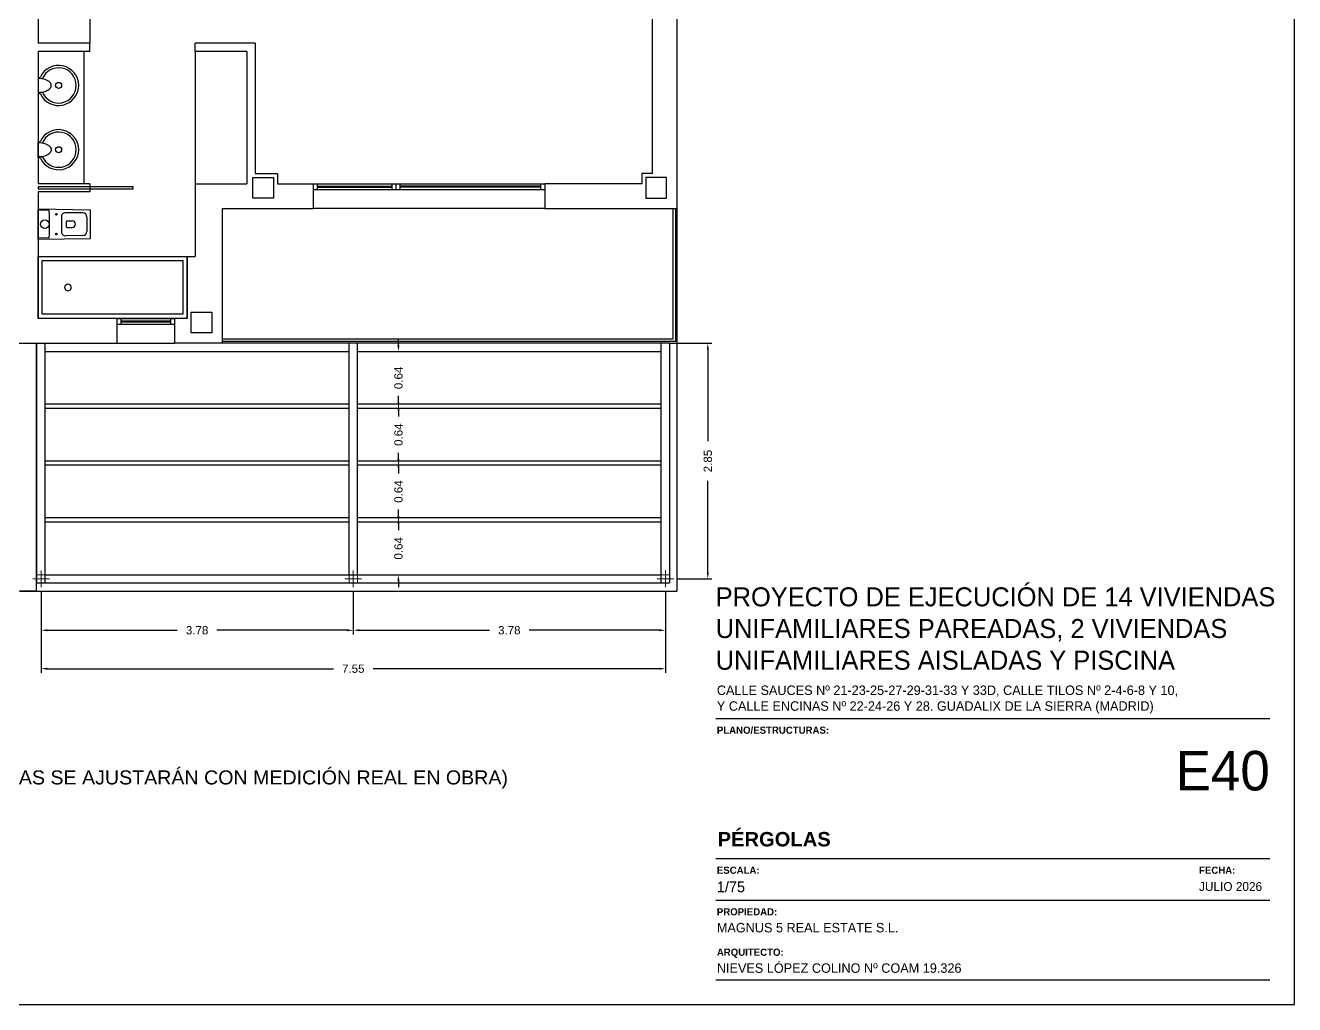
# Model space of a CAD drawing. Extents: x 2455 to 9764, y -806 to 181.
# Drawn here: x 4727.06 to 4742.41, y -667.98 to -656.14 of the extents above; entities that cross this region are included whole.
import ezdxf

# ---------------------------------------------------------------- set-up
doc = ezdxf.new("R2010")
doc.units = 0
doc.header["$LTSCALE"] = 0.2
doc.header["$MEASUREMENT"] = 0
doc.linetypes.add('CONTINUA', pattern=[0])
doc.layers.add('01_cartela', color=6, linetype='CONTINUOUS', plot=False)
for name, color, linetype in [('01_cotas', 4, 'CONTINUOUS'), ('01_mono PRIMERA', 2, 'CONTINUOUS'), ('01_texto cartela', 4, 'CONTINUOUS'), ('01_textos', 7, 'CONTINUOUS')]:
    doc.layers.add(name, color=color, linetype=linetype)
doc.layers.add('VIG_CARAS', color=5, linetype='CONTINUOUS', lineweight=9)
doc.styles.add('Century Gothic', font='', dxfattribs={"height": 2})
doc.styles.add('Century Gothic_3', font='', dxfattribs={"height": 4.5})
doc.styles.add('Century Gothic_6', font='', dxfattribs={"height": 11})
doc.styles.add('Estilo1', font='swissel.ttf')
doc.styles.add('NIEVES3', font='swisseb.ttf')
doc.styles.add('ROMANS', font='romans')
doc.styles.get('Century Gothic').set_extended_font_data('Century Gothic')
doc.styles.get('Century Gothic_3').set_extended_font_data('Century Gothic')
doc.styles.get('Century Gothic_6').set_extended_font_data('Century Gothic')
doc.dimstyles.new('DECIMAL-50', dxfattribs={"dimtxt": 0.08, "dimasz": 0.15, "dimexe": 0.05, "dimexo": 0.05, "dimgap": 0.09, "dimtad": 0, "dimzin": 0, "dimdsep": 46, "dimtxsty": 'ROMANS', "dimblk": 'DOTSMALL', "dimcen": 0.09, "dimclrt": 7, "dimadec": 0, "dimazin": 0, "dimtfac": 1.38, "dimtix": 1, "dimtofl": 0, "dimtmove": 2, "dimatfit": 3, "dimldrblk": 'OBLIQUE', "dimfxl": 1, "dimtolj": 1, "dimtzin": 0, "dimarcsym": 0})

# ---------------------------------------------------------------- blocks, each defined once
blk = doc.blocks.new('*D1133')
at = {"layer": '01_cotas', "color": 0, "linetype": 'CONTINUA', "lineweight": -2, "transparency": 16777216}
for p, q in [((4727.25, -662.984), (4727.25, -663.506)), ((4731.025, -662.984), (4731.025, -663.506))]:
    blk.add_line(p, q, dxfattribs=at)
at = {"layer": '01_cotas', "color": 0, "lineweight": -2, "transparency": 16777216}
for p, q in [((4727.325, -663.456), (4728.897, -663.456)), ((4730.95, -663.456), (4729.377, -663.456))]:
    blk.add_line(p, q, dxfattribs=at)
at = {"layer": '01_cotas', "color": 0, "transparency": 16777216}
for points in [[(4727.325, -663.443), (4727.325, -663.468), (4727.25, -663.456)], [(4730.95, -663.443), (4730.95, -663.468), (4731.025, -663.456)]]:
    blk.add_solid(points, dxfattribs=at)
at = {"layer": '01_cotas', "color": 7, "transparency": 16777216, "insert": (4729.137, -663.456), "char_height": 0.1, "attachment_point": 5, "style": 'Estilo1'}
blk.add_mtext('\\A1;3.78', dxfattribs=at)
blk = doc.blocks.new('*D1134')
at = {"layer": '01_cotas', "color": 0, "linetype": 'CONTINUA', "lineweight": -2, "transparency": 16777216}
for p, q in [((4731.025, -662.984), (4731.025, -663.506)), ((4734.8, -662.984), (4734.8, -663.506))]:
    blk.add_line(p, q, dxfattribs=at)
at = {"layer": '01_cotas', "color": 0, "lineweight": -2, "transparency": 16777216}
for p, q in [((4731.1, -663.456), (4732.672, -663.456)), ((4734.725, -663.456), (4733.153, -663.456))]:
    blk.add_line(p, q, dxfattribs=at)
at = {"layer": '01_cotas', "color": 0, "transparency": 16777216}
for points in [[(4731.1, -663.443), (4731.1, -663.468), (4731.025, -663.456)], [(4734.725, -663.443), (4734.725, -663.468), (4734.8, -663.456)]]:
    blk.add_solid(points, dxfattribs=at)
at = {"layer": '01_cotas', "color": 7, "transparency": 16777216, "insert": (4732.912, -663.456), "char_height": 0.1, "attachment_point": 5, "style": 'Estilo1'}
blk.add_mtext('\\A1;3.78', dxfattribs=at)
blk = doc.blocks.new('*D1135')
at = {"layer": '01_cotas', "color": 0, "linetype": 'CONTINUA', "lineweight": -2, "transparency": 16777216}
for p, q in [((4734.9, -659.984), (4735.363, -659.984)), ((4734.95, -662.834), (4735.363, -662.834))]:
    blk.add_line(p, q, dxfattribs=at)
at = {"layer": '01_cotas', "color": 0, "lineweight": -2, "transparency": 16777216}
for p, q in [((4735.313, -660.059), (4735.313, -661.169)), ((4735.313, -662.759), (4735.313, -661.649))]:
    blk.add_line(p, q, dxfattribs=at)
at = {"layer": '01_cotas', "color": 0, "transparency": 16777216}
for points in [[(4735.3, -660.059), (4735.325, -660.059), (4735.313, -659.984)], [(4735.3, -662.759), (4735.325, -662.759), (4735.313, -662.834)]]:
    blk.add_solid(points, dxfattribs=at)
at = {"layer": '01_cotas', "color": 7, "transparency": 16777216, "insert": (4735.313, -661.409), "char_height": 0.1, "attachment_point": 5, "rotation": 90, "style": 'Estilo1'}
blk.add_mtext('\\A1;2.85', dxfattribs=at)
blk = doc.blocks.new('*D1136')
at = {"layer": '01_cotas', "color": 0, "lineweight": -2, "transparency": 16777216}
for p, q in [((4731.572, -660.009), (4731.572, -659.934)), ((4731.572, -660.797), (4731.572, -660.872))]:
    blk.add_line(p, q, dxfattribs=at)
at = {"layer": '01_cotas', "color": 0, "linetype": 'CONTINUA', "lineweight": -2, "transparency": 16777216}
blk.add_line((4731.622, -660.084), (4731.622, -660.084), dxfattribs=at)
at = {"layer": '01_cotas', "color": 0, "transparency": 16777216}
for points in [[(4731.559, -660.009), (4731.584, -660.009), (4731.572, -660.084)], [(4731.559, -660.797), (4731.584, -660.797), (4731.572, -660.722)]]:
    blk.add_solid(points, dxfattribs=at)
at = {"layer": '01_cotas', "color": 7, "transparency": 16777216, "insert": (4731.572, -660.403), "char_height": 0.1, "attachment_point": 5, "rotation": 90, "style": 'Estilo1'}
blk.add_mtext('\\A1;0.64', dxfattribs=at)
blk = doc.blocks.new('*D1137')
at = {"layer": '01_cotas', "color": 0, "lineweight": -2, "transparency": 16777216}
for p, q in [((4731.572, -660.697), (4731.572, -660.622)), ((4731.572, -661.484), (4731.572, -661.559))]:
    blk.add_line(p, q, dxfattribs=at)
at = {"layer": '01_cotas', "color": 0, "linetype": 'CONTINUA', "lineweight": -2, "transparency": 16777216}
blk.add_line((4731.622, -660.772), (4731.622, -660.772), dxfattribs=at)
at = {"layer": '01_cotas', "color": 0, "transparency": 16777216}
for points in [[(4731.559, -660.697), (4731.584, -660.697), (4731.572, -660.772)], [(4731.559, -661.484), (4731.584, -661.484), (4731.572, -661.409)]]:
    blk.add_solid(points, dxfattribs=at)
at = {"layer": '01_cotas', "color": 7, "transparency": 16777216, "insert": (4731.572, -661.09), "char_height": 0.1, "attachment_point": 5, "rotation": 90, "style": 'Estilo1'}
blk.add_mtext('\\A1;0.64', dxfattribs=at)
blk = doc.blocks.new('*D1138')
at = {"layer": '01_cotas', "color": 0, "lineweight": -2, "transparency": 16777216}
for p, q in [((4731.572, -661.384), (4731.572, -661.309)), ((4731.572, -662.172), (4731.572, -662.247))]:
    blk.add_line(p, q, dxfattribs=at)
at = {"layer": '01_cotas', "color": 0, "linetype": 'CONTINUA', "lineweight": -2, "transparency": 16777216}
blk.add_line((4731.622, -661.459), (4731.622, -661.459), dxfattribs=at)
at = {"layer": '01_cotas', "color": 0, "transparency": 16777216}
for points in [[(4731.559, -661.384), (4731.584, -661.384), (4731.572, -661.459)], [(4731.559, -662.172), (4731.584, -662.172), (4731.572, -662.097)]]:
    blk.add_solid(points, dxfattribs=at)
at = {"layer": '01_cotas', "color": 7, "transparency": 16777216, "insert": (4731.572, -661.778), "char_height": 0.1, "attachment_point": 5, "rotation": 90, "style": 'Estilo1'}
blk.add_mtext('\\A1;0.64', dxfattribs=at)
blk = doc.blocks.new('*D1139')
at = {"layer": '01_cotas', "color": 0, "lineweight": -2, "transparency": 16777216}
for p, q in [((4731.572, -662.072), (4731.572, -661.997)), ((4731.572, -662.859), (4731.572, -662.934))]:
    blk.add_line(p, q, dxfattribs=at)
at = {"layer": '01_cotas', "color": 0, "linetype": 'CONTINUA', "lineweight": -2, "transparency": 16777216}
blk.add_line((4731.622, -662.147), (4731.622, -662.147), dxfattribs=at)
at = {"layer": '01_cotas', "color": 0, "transparency": 16777216}
for points in [[(4731.559, -662.072), (4731.584, -662.072), (4731.572, -662.147)], [(4731.559, -662.859), (4731.584, -662.859), (4731.572, -662.784)]]:
    blk.add_solid(points, dxfattribs=at)
at = {"layer": '01_cotas', "color": 7, "transparency": 16777216, "insert": (4731.572, -662.465), "char_height": 0.1, "attachment_point": 5, "rotation": 90, "style": 'Estilo1'}
blk.add_mtext('\\A1;0.64', dxfattribs=at)
blk = doc.blocks.new('*D1140')
at = {"layer": '01_cotas', "color": 0, "linetype": 'CONTINUA', "lineweight": -2, "transparency": 16777216}
for p, q in [((4727.25, -663.034), (4727.25, -663.971)), ((4734.8, -663.034), (4734.8, -663.971))]:
    blk.add_line(p, q, dxfattribs=at)
at = {"layer": '01_cotas', "color": 0, "lineweight": -2, "transparency": 16777216}
for p, q in [((4727.325, -663.921), (4730.785, -663.921)), ((4734.725, -663.921), (4731.264, -663.921))]:
    blk.add_line(p, q, dxfattribs=at)
at = {"layer": '01_cotas', "color": 0, "transparency": 16777216}
for points in [[(4727.325, -663.908), (4727.325, -663.933), (4727.25, -663.921)], [(4734.725, -663.908), (4734.725, -663.933), (4734.8, -663.921)]]:
    blk.add_solid(points, dxfattribs=at)
at = {"layer": '01_cotas', "color": 7, "transparency": 16777216, "insert": (4731.025, -663.921), "char_height": 0.1, "attachment_point": 5, "style": 'Estilo1'}
blk.add_mtext('\\A1;7.55', dxfattribs=at)

msp = doc.modelspace()

# ---------------------------------------------------------------- linework, layer by layer
at = {"layer": '01_cartela', "color": 3}
msp.add_lwpolyline([(4711.771, -646.449), (4711.771, -667.984), (4742.409, -667.984), (4742.409, -646.449)], close=True, dxfattribs=at)
at = {"layer": '01_cotas', "color": 120}
for p, q in [((4727.2, -662.884, 0), (4727.2, -659.984, 0)), ((4727.2, -659.984, 0), (4728.165, -659.984, 0)), ((4727.3, -662.884, 0), (4727.3, -659.984, 0)), ((4728.165, -659.984, 0), (4728.865, -659.984, 0)), ((4729.44, -659.984), (4728.865, -659.984)), ((4734.85, -659.984), (4729.44, -659.984)), ((4730.975, -662.784, 0), (4730.975, -659.984, 0)), ((4731.075, -662.784, 0), (4731.075, -659.984, 0)), ((4734.75, -662.884), (4734.75, -659.984)), ((4734.85, -659.984), (4734.85, -662.884)), ((4727.3, -660.084, 0), (4730.975, -660.084, 0)), ((4731.075, -660.084, 0), (4734.75, -660.084)), ((4730.975, -660.722, 0), (4727.3, -660.722, 0)), ((4734.75, -660.722), (4731.075, -660.722, 0)), ((4730.975, -660.772, 0), (4727.3, -660.772, 0)), ((4734.75, -660.772), (4731.075, -660.772, 0)), ((4730.975, -661.409, 0), (4727.3, -661.409, 0)), ((4730.975, -661.459, 0), (4727.3, -661.459, 0)), ((4734.75, -661.409), (4731.075, -661.409, 0)), ((4734.75, -661.459), (4731.075, -661.459, 0)), ((4730.975, -662.097, 0), (4727.3, -662.097, 0)), ((4730.975, -662.147, 0), (4727.3, -662.147, 0)), ((4734.75, -662.097), (4731.075, -662.097, 0)), ((4734.75, -662.147), (4731.075, -662.147, 0)), ((4727.2, -662.884, 0), (4734.85, -662.884)), ((4727.3, -662.784, 0), (4734.75, -662.784))]:
    msp.add_line(p, q, dxfattribs=at)
at = {"layer": '01_mono PRIMERA', "color": 254}
for p, q in [((4727.215, -654.754), (4727.215, -656.354)), ((4727.84, -655.379, 0), (4727.84, -656.354)), ((4734.94, -655.579), (4734.94, -658.354)), ((4727.84, -656.354), (4727.215, -656.354, 0)), ((4727.215, -656.454), (4727.215, -658.054)), ((4727.215, -656.454), (4727.215, -658.054)), ((4727.84, -656.454), (4727.215, -656.454, 0)), ((4727.765, -656.454), (4727.765, -658.054)), ((4727.84, -656.454), (4727.84, -656.354)), ((4729.84, -656.354, 0), (4729.115, -656.354)), ((4729.115, -656.454, 0), (4729.115, -656.354)), ((4729.115, -656.454), (4729.115, -658.054)), ((4729.74, -656.454, 0), (4729.115, -656.454)), ((4729.74, -656.454), (4729.74, -658.054)), ((4727.215, -656.771), (4727.215, -656.959)), ((4727.217, -656.769), (4727.232, -656.769)), ((4727.372, -656.881), (4727.372, -656.85)), ((4727.217, -656.962), (4727.232, -656.961)), ((4727.215, -657.737), (4727.215, -657.549)), ((4727.217, -657.546), (4727.232, -657.547)), ((4727.372, -657.628), (4727.372, -657.658)), ((4727.217, -657.74), (4727.232, -657.739)), ((4727.84, -658.054), (4727.215, -658.054)), ((4727.215, -658.154), (4727.215, -659.684)), ((4727.84, -658.154), (4727.215, -658.154)), ((4727.84, -658.054), (4727.84, -658.09)), ((4727.84, -658.09), (4727.84, -658.118)), ((4727.84, -658.118), (4727.84, -658.154)), ((4729.115, -658.054, 0), (4729.74, -658.054, 0)), ((4729.115, -658.054), (4729.115, -658.934)), ((4730.11, -658.054, 0), (4730.54, -658.054, 0)), ((4730.54, -658.054, 0), (4730.54, -658.354, 0)), ((4730.54, -658.054, 0), (4733.34, -658.054, 0)), ((4730.54, -658.124, 0), (4733.34, -658.124, 0)), ((4730.59, -658.054, 0), (4730.59, -658.124, 0)), ((4730.59, -658.082, 0), (4731.49, -658.082, 0)), ((4730.59, -658.096, 0), (4731.49, -658.096, 0)), ((4731.49, -658.054, 0), (4731.49, -658.124, 0)), ((4731.54, -658.054, 0), (4731.54, -658.124, 0)), ((4731.59, -658.054, 0), (4731.59, -658.124, 0)), ((4733.29, -658.082, 0), (4731.59, -658.082, 0)), ((4733.29, -658.096, 0), (4731.59, -658.096, 0)), ((4733.29, -658.054, 0), (4733.29, -658.124, 0)), ((4733.34, -658.054, 0), (4733.34, -658.354, 0)), ((4727.342, -658.378, 0), (4727.215, -658.376, 0)), ((4727.495, -658.455, 0), (4727.495, -658.634, 0)), ((4727.756, -658.408, 0), (4727.546, -658.405, 0)), ((4727.805, -658.458, 0), (4727.805, -658.631, 0)), ((4729.44, -658.354, 0), (4730.54, -658.354, 0)), ((4729.44, -658.354), (4729.44, -659.984)), ((4733.34, -658.354, 0), (4730.54, -658.354, 0)), ((4733.34, -658.354, 0), (4734.94, -658.354, 0)), ((4734.89, -658.354), (4734.89, -659.934)), ((4734.92, -658.354), (4734.92, -659.964)), ((4734.94, -658.354), (4734.94, -659.984)), ((4727.555, -658.514, 0), (4727.555, -658.574, 0)), ((4727.565, -658.504, 0), (4727.625, -658.504, 0)), ((4727.565, -658.584, 0), (4727.625, -658.584, 0)), ((4727.342, -658.71, 0), (4727.215, -658.712, 0)), ((4727.756, -658.681, 0), (4727.546, -658.684, 0)), ((4728.165, -659.684), (4727.215, -659.684)), ((4728.165, -659.684, 0), (4728.165, -659.984, 0)), ((4728.165, -659.684, 0), (4728.865, -659.684, 0)), ((4728.215, -659.684), (4728.215, -659.754)), ((4728.815, -659.684, 0), (4728.815, -659.754, 0)), ((4728.865, -659.684, 0), (4728.865, -659.984, 0)), ((4729.015, -659.684), (4728.865, -659.684)), ((4728.165, -659.754, 0), (4728.865, -659.754, 0)), ((4728.215, -659.712), (4728.815, -659.712, 0)), ((4728.215, -659.726), (4728.815, -659.726, 0)), ((4726.98, -659.984, 0), (4727.2, -659.984, 0)), ((4727.19, -659.984, 0), (4727.19, -662.984, 0)), ((4727.19, -659.984, 0), (4727.19, -662.984, 0)), ((4734.89, -659.934), (4729.44, -659.934)), ((4734.92, -659.964), (4729.44, -659.964)), ((4734.85, -659.984), (4734.94, -659.984)), ((4734.94, -659.984), (4734.94, -662.984)), ((4727.19, -662.984, 0), (4726.99, -662.984, 0)), ((4726.99, -662.984, 0), (4727.19, -662.984, 0)), ((4727.19, -662.984, 0), (4734.94, -662.984))]:
    msp.add_line(p, q, dxfattribs=at)
for points in [[(4734.64, -655.379), (4734.64, -657.929), (4734.515, -657.929), (4734.515, -658.054), (4733.34, -658.054)], [(4729.84, -656.354), (4729.84, -657.929), (4730.11, -657.929), (4730.11, -658.054)], [(4729.015, -659.684), (4729.015, -658.934), (4729.115, -658.934)]]:
    msp.add_lwpolyline(points, dxfattribs=at)
for points in [[(4730.06, -658.229), (4729.81, -658.229), (4729.81, -657.979), (4730.06, -657.979), (4730.06, -658.229)], [(4734.565, -658.229), (4734.815, -658.229), (4734.815, -657.979), (4734.565, -657.979), (4734.565, -658.229)], [(4728.365, -658.09), (4727.215, -658.09), (4727.215, -658.118), (4728.365, -658.118)], [(4727.215, -658.934), (4729.015, -658.934), (4729.015, -659.684), (4727.215, -659.684)], [(4727.265, -658.984), (4728.965, -658.984), (4728.965, -659.634), (4727.265, -659.634)], [(4729.315, -659.859), (4729.065, -659.859), (4729.065, -659.609), (4729.315, -659.609), (4729.315, -659.859)]]:
    msp.add_lwpolyline(points, close=True, dxfattribs=at)
at = {"layer": '01_mono PRIMERA', "color": 254, "elevation": 0, "flags": 128}
msp.add_lwpolyline([(4727.215, -658.363, -0.414214), (4727.219, -658.359), (4727.22, -658.359), (4727.841, -658.369, -0.436396), (4727.845, -658.373), (4727.845, -658.715, -0.436396), (4727.841, -658.719), (4727.22, -658.729), (4727.219, -658.729, -0.414214), (4727.215, -658.725)], format="xyb", close=True, dxfattribs=at)
at = {"layer": '01_mono PRIMERA', "color": 254}
for centre, radius in [((4727.462, -656.865), 0.036), ((4727.462, -657.643), 0.036), ((4727.435, -658.424, 0), 0.01), ((4727.295, -658.544, 0), 0.051), ((4727.435, -658.664, 0), 0.01)]:
    msp.add_circle(centre, radius, dxfattribs=at)
for centre, radius, start, end in [((4727.218, -656.771), 0.0027, 96.6841, 180), ((4727.231, -656.757), 0.0128, 273.786, 329.4709), ((4727.462, -656.865), 0.243, 204.8749, 155.1251), ((4727.462, -656.865), 0.213, 201.9436, 157.9344), ((4727.218, -657.061), 0.279, 73.1835, 90.617), ((4727.257, -656.931), 0.143, 44.3044, 73.1835), ((4727.257, -656.8), 0.143, 286.8165, 315.6956), ((4727.324, -656.865), 0.0498, 17.4096, 44.3044), ((4727.324, -656.865), 0.0498, 315.6956, 342.0468), ((4727.218, -656.67), 0.279, 269.383, 286.8165), ((4727.218, -656.959), 0.0027, 180, 263.3159), ((4727.231, -656.974), 0.0128, 30.5291, 86.214), ((4727.231, -657.534), 0.0128, 273.786, 329.4709), ((4727.462, -657.643), 0.243, 204.8749, 155.1251), ((4727.462, -657.643), 0.213, 202.0656, 158.0564), ((4727.218, -657.549), 0.0027, 96.6841, 180), ((4727.218, -657.839), 0.279, 73.1835, 90.617), ((4727.257, -657.709), 0.143, 44.3044, 73.1835), ((4727.257, -657.578), 0.143, 286.8165, 315.6956), ((4727.324, -657.643), 0.0498, 17.9532, 44.3044), ((4727.324, -657.643), 0.0498, 315.6956, 342.5904), ((4727.218, -657.448), 0.279, 269.383, 286.8165), ((4727.218, -657.737), 0.0027, 180, 263.3159), ((4727.231, -657.752), 0.0128, 30.5291, 86.214), ((4727.342, -658.385, 0), 0.007, 3.0641, 89.076), ((4724.371, -658.544, 0), 2.982, 356.9359, 3.0641), ((4727.545, -658.455, 0), 0.05, 89.076, 180), ((4727.755, -658.458, 0), 0.05, 0, 89.076), ((4727.565, -658.514, 0), 0.01, 90, 180), ((4727.565, -658.574, 0), 0.01, 180, 270), ((4727.625, -658.544, 0), 0.04, 270, 90), ((4727.342, -658.703, 0), 0.007, 270.924, 356.9359), ((4727.545, -658.634, 0), 0.05, 180, 270.924), ((4727.755, -658.631, 0), 0.05, 270.924, 0), ((4727.575, -659.309), 0.04, 359.9863, 179.9863), ((4727.575, -659.309), 0.04, 179.9863, 359.9863)]:
    msp.add_arc(centre, radius, start, end, dxfattribs=at)
at = {"layer": '01_texto cartela', "color": 5}
for p, q in [((4735.408, -664.523), (4742.109, -664.523)), ((4735.408, -666.218), (4742.109, -666.218)), ((4735.408, -666.72), (4742.109, -666.72)), ((4735.408, -667.684), (4742.109, -667.684))]:
    msp.add_line(p, q, dxfattribs=at)
at = {"layer": 'VIG_CARAS', "color": 7}
for p, q in [((4727.25, -662.934, 0), (4727.25, -662.734, 0)), ((4731.025, -662.934, 0), (4731.025, -662.734, 0)), ((4734.8, -662.934), (4734.8, -662.734)), ((4727.15, -662.834, 0), (4727.35, -662.834, 0)), ((4731.125, -662.834, 0), (4730.925, -662.834, 0)), ((4731.025, -662.884, 0), (4731.025, -662.784, 0)), ((4731.025, -662.884, 0), (4731.025, -662.784, 0)), ((4734.9, -662.834), (4734.7, -662.834))]:
    msp.add_line(p, q, dxfattribs=at)
at = {"layer": 'VIG_CARAS', "color": 7, "elevation": 0}
for points in [[(4727.2, -662.884), (4727.3, -662.884), (4727.3, -662.784), (4727.2, -662.784)], [(4731.075, -662.884), (4730.975, -662.884), (4730.975, -662.784), (4731.075, -662.784)]]:
    msp.add_lwpolyline(points, close=True, dxfattribs=at)
at = {"layer": 'VIG_CARAS', "color": 7}
msp.add_lwpolyline([(4734.85, -662.884), (4734.75, -662.884), (4734.75, -662.784), (4734.85, -662.784)], close=True, dxfattribs=at)

# ---------------------------------------------------------------- texts
at = {"layer": '01_texto cartela', "color": 5}
for s, insert, char_height, width, attachment_point, style in [('\\PPROYECTO DE EJECUCIÓN DE 14 VIVIENDAS UNIFAMILIARES PAREADAS, 2 VIVIENDAS UNIFAMILIARES AISLADAS Y PISCINA', (4735.408, -662.553), 0.23, 6.82217, 1, 'Century Gothic_3'), ('CALLE SAUCES Nº 21-23-25-27-29-31-33 Y 33D, CALLE TILOS Nº 2-4-6-8 Y 10, \\PY CALLE ENCINAS Nº 22-24-26 Y 28. GUADALIX DE LA SIERRA (MADRID)', (4735.422, -664.124), 0.11455, 9.24681, 1, 'Century Gothic'), ('{\\fCentury Gothic|b1|i0|c0|p34;PLANO/ESTRUCTURAS: }', (4735.422, -664.621), 0.08701, 2.11715, 1, 'Century Gothic'), ('\\pt2.3273;PÉRGOLAS', (4735.431, -666.073), 0.17455, 7.00908, 7, 'NIEVES3'), ('{\\fCentury Gothic|b1|i0|c0|p34;ESCALA: }', (4735.422, -666.315), 0.08701, 2.11715, 1, 'Century Gothic'), ('{\\fCentury Gothic|b1|i0|c0|p34;FECHA: }', (4741.253, -666.315), 0.08701, 2.11715, 1, 'Century Gothic'), ('1/75', (4735.422, -666.494), 0.1309, 2.11715, 1, 'Century Gothic'), ('JULIO 2026', (4741.253, -666.502), 0.1069, 3.50438, 1, 'Century Gothic'), ('{\\fCentury Gothic|b1|i0|c0|p34;PROPIEDAD:}', (4735.422, -666.818), 0.08701, 0.83709, 1, 'Century Gothic'), ('MAGNUS 5 REAL ESTATE S.L.', (4735.422, -666.996), 0.11455, 4.88231, 1, 'Century Gothic'), ('{\\fCentury Gothic|b1|i0|c0|p34;ARQUITECTO:}', (4735.422, -667.307), 0.08701, 0.83709, 1, 'Century Gothic'), ('NIEVES LÓPEZ COLINO Nº COAM 19.326', (4735.422, -667.485), 0.11455, 3.65153, 1, 'Century Gothic')]:
    msp.add_mtext(s, dxfattribs=dict(at, insert=insert, char_height=char_height, width=width, attachment_point=attachment_point, style=style))
at = {"layer": '01_texto cartela', "color": 1, "insert": (4742.109, -664.915), "char_height": 0.4786, "width": 1.04985, "attachment_point": 3, "style": 'Century Gothic_6'}
msp.add_mtext('E40', dxfattribs=at)
at = {"layer": '01_textos', "color": 5, "style": 'Estilo1'}
msp.add_text('ESQUEMA PÉRGOLAS. PAREADO TIPO (EL RESTO DE LAS VIVIENDAS SE AJUSTARÁN CON MEDICIÓN REAL EN OBRA)', height=0.16973, dxfattribs=at).set_placement((4719.274, -665.321, 0))

# ---------------------------------------------------------------- dimensions: what is measured, and where the dimension line sits
at = {"layer": '01_cotas'}
for base, p1, p2, picture, middle in [((4731.572, -660.722), (4731.572, -660.084, 0), (4731.572, -660.722, 0), '*D1136', (4731.572, -660.403)), ((4735.313, -662.834), (4734.85, -659.984), (4734.9, -662.834), '*D1135', (4735.313, -661.409)), ((4731.572, -661.409), (4731.572, -660.772, 0), (4731.572, -661.409, 0), '*D1137', (4731.572, -661.09)), ((4731.572, -662.097), (4731.572, -661.459, 0), (4731.572, -662.097, 0), '*D1138', (4731.572, -661.778)), ((4731.572, -662.784), (4731.572, -662.147, 0), (4731.572, -662.784, 0), '*D1139', (4731.572, -662.465))]:
    dim = msp.add_linear_dim(base=base, p1=p1, p2=p2, angle=90, dimstyle='DECIMAL-50', override={"dimtxt": 0.1, "dimasz": 0.075, "dimtxsty": 'Estilo1', "dimsah": 1, "dimfxl": 0.09, "dimarcsym": 2}, dxfattribs=at)
    dim.commit()
    dim.dimension.update_dxf_attribs({"geometry": picture, "text_midpoint": middle})
for base, p1, p2, picture, middle in [((4731.0248, -663.4558), (4727.2496, -662.9342, 0), (4731.0248, -662.9342, 0), '*D1133', (4729.1372, -663.4558)), ((4734.8, -663.921), (4727.25, -662.984), (4734.8, -662.984), '*D1140', (4731.025, -663.921)), ((4734.8, -663.4558), (4731.0248, -662.9342, 0), (4734.8, -662.9342), '*D1134', (4732.9124, -663.4558))]:
    dim = msp.add_linear_dim(base=base, p1=p1, p2=p2, dimstyle='DECIMAL-50', override={"dimtxt": 0.1, "dimasz": 0.075, "dimtxsty": 'Estilo1', "dimsah": 1, "dimfxl": 0.09, "dimarcsym": 2}, dxfattribs=at)
    dim.commit()
    dim.dimension.update_dxf_attribs({"geometry": picture, "text_midpoint": middle})

doc.saveas('drawing.dxf')
